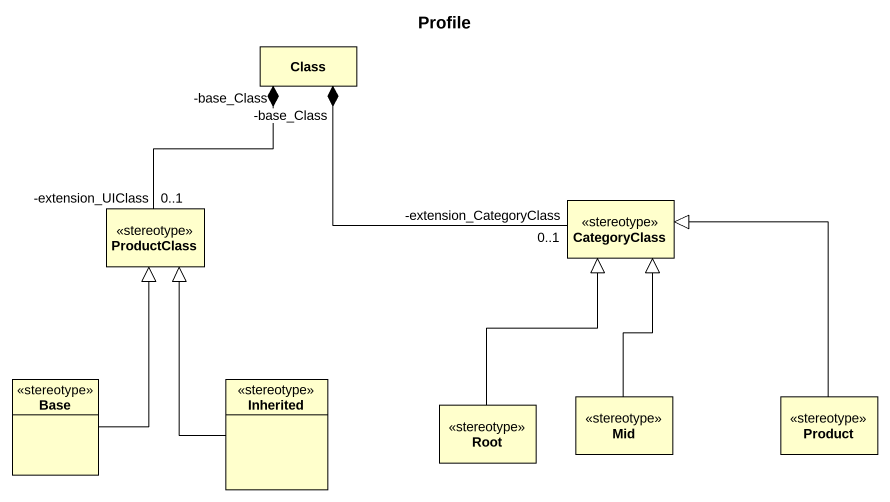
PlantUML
@startuml
title Profile
hide circle
hide empty members
class "Class" as Class_
class ProductClass <<stereotype>>
class CategoryClass <<stereotype>>
class Base <<stereotype>>
class Inherited <<stereotype>>
class Root <<stereotype>>
class Mid <<stereotype>>
class Product <<stereotype>>
ProductClass "0..1\n-extension_UIClass" -up-* "-base_Class" Class_
CategoryClass "0..1\n-extension_CategoryClass" -left-* "-base_Class" Class_
Base -up-|> ProductClass
Inherited -up-|> ProductClass
Root -up-|> CategoryClass
Mid -up-|> CategoryClass
Product -up-|> CategoryClass
@enduml
